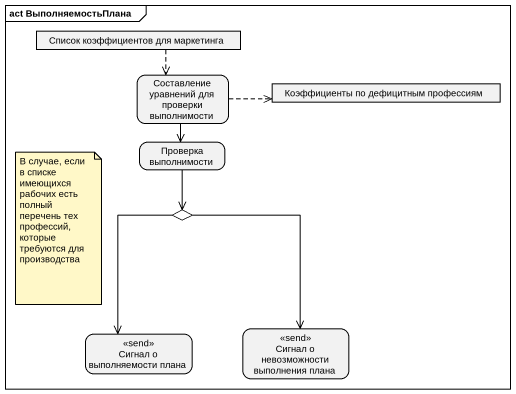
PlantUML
@startuml
mainframe act ВыполняемостьПлана
hide empty description
state "Список коэффициентов для маркетинга" as Список_коэффициентов_для <<object>>
state "Составление уравнений для проверки выполнимости" as Составление_уравнений_для
state "Коэффициенты по дефицитным профессиям" as Коэффициенты_по_дефицитным <<object>>
state "Проверка выполнимости" as Проверка_выполнимости
state choice1 <<choice>>
state "Сигнал о выполняемости плана" as Сигнал_о_выполняемости_плана <<send>>
state "Сигнал о невозможности выполнения плана" as Сигнал_о_невозможности <<send>>
Список_коэффициентов_для -[dashed]-> Составление_уравнений_для
Составление_уравнений_для -right[dashed]-> Коэффициенты_по_дефицитным
Составление_уравнений_для --> Проверка_выполнимости
Проверка_выполнимости --> choice1
choice1 --> Сигнал_о_выполняемости_плана
choice1 --> Сигнал_о_невозможности
note as N1
  В случае, если в списке имеющихся рабочих есть полный перечень тех профессий, которые требуются для производства
end note
@enduml
